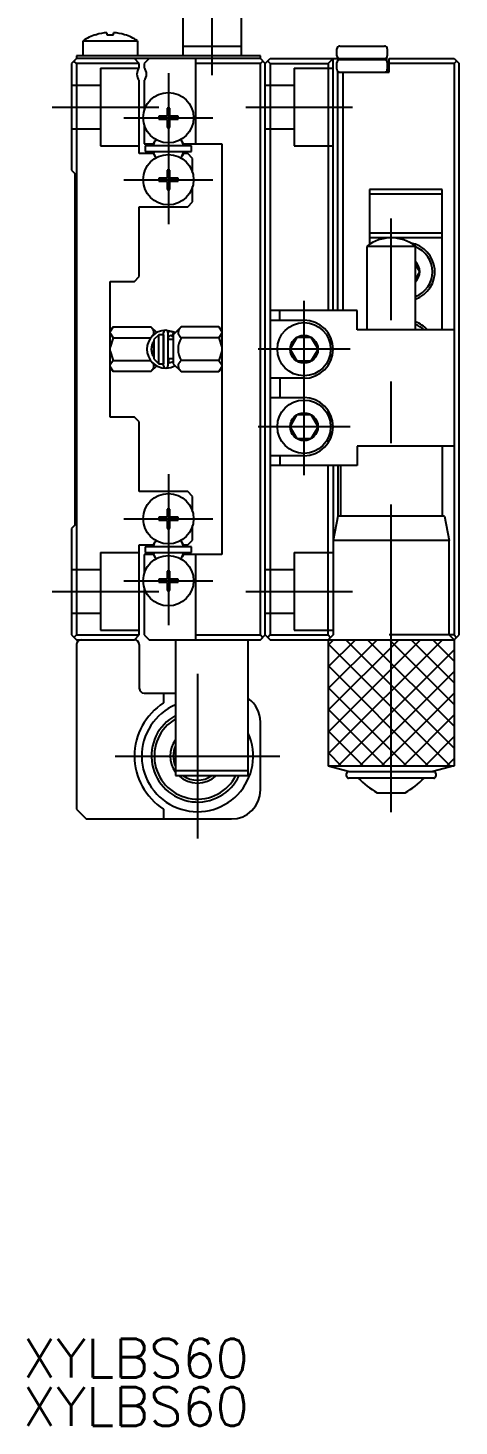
# Model space of a CAD drawing. Extents: x 1 to 335, y -2 to 215.
# Drawn here: x 0.5 to 45, y -2.3 to 142 of the extents above; entities that cross this region are included whole.
import ezdxf

# ---------------------------------------------------------------- set-up
doc = ezdxf.new("R2010")
doc.units = 0
doc.linetypes.add('CENTER', pattern=[50.8, 31.75, -6.35, 6.35, -6.35])
doc.linetypes.add('DASHED', pattern=[19.05, 12.7, -6.35])
doc.layers.get('0').update_dxf_attribs({"linetype": 'CONTINUOUS'})
doc.layers.add('CENTER', color=1, linetype='CENTER')
doc.styles.get("Standard").update_dxf_attribs({"font": 'txt.shx', "height": 3, "bigfont": 'bigfont.shx'})

# ---------------------------------------------------------------- blocks, each defined once
blk = doc.blocks.new('*U268')
at = {"color": 7, "linetype": 'CONTINUOUS'}
blk.add_text('XYLBS60', height=4, dxfattribs=at).set_placement((0, 2.7))
blk = doc.blocks.new('*U269')
at = {"color": 7, "linetype": 'CONTINUOUS'}
blk.add_text('XYLBS60', height=4, dxfattribs=at).set_placement((0, -2.3))

msp = doc.modelspace()

# ---------------------------------------------------------------- linework, layer by layer
at = {"color": 7, "linetype": 'CONTINUOUS'}
for p, q in [((16.51, 144.17), (16.51, 139.17)), ((22.51, 144.17), (22.51, 139.17)), ((8.66, 141.55), (8.66, 141.34)), ((9.36, 141.34), (9.36, 141.55)), ((6.21, 139.17), (6.21, 140.71)), ((6.21, 140.71), (11.81, 140.71)), ((7.51, 141.34), (7.55, 141.34)), ((8.66, 141.34), (9.36, 141.34)), ((10.51, 141.34), (10.47, 141.34)), ((11.81, 140.71), (11.81, 139.17)), ((16.51, 140.17), (22.51, 140.17)), ((32.71, 140.17), (37.31, 140.17)), ((5.51, 138.87), (5.01, 138.37)), ((5.51, 138.37), (5.26, 138.62)), ((24.51, 139.17), (5.51, 139.17)), ((5.51, 139.17), (5.51, 138.87)), ((24.51, 138.87), (5.51, 138.87)), ((12.01, 138.37), (11.51, 138.87)), ((13.01, 138.87), (12.51, 138.37)), ((17.81, 138.87), (17.81, 130.07)), ((24.51, 138.87), (24.51, 139.17)), ((25.01, 138.37), (24.51, 138.87)), ((24.51, 138.37), (24.76, 138.62)), ((25.01, 138.37), (25.51, 138.87)), ((25.51, 138.37), (25.26, 138.62)), ((25.51, 138.87), (37.51, 138.87)), ((31.51, 138.37), (32.01, 138.87)), ((32.01, 112.87), (32.01, 138.87)), ((32.41, 139.17), (32.41, 139.87)), ((32.71, 138.77), (37.31, 138.77)), ((33.46, 138.87), (33.46, 138.77)), ((33.59, 138.87), (33.59, 138.77)), ((35.01, 138.87), (35.01, 138.77)), ((36.43, 138.87), (36.43, 138.77)), ((36.56, 138.87), (36.56, 138.77)), ((37.01, 138.87), (37.01, 138.77)), ((37.51, 138.87), (37.51, 138.7)), ((37.61, 139.87), (37.61, 139.17)), ((37.81, 137.47), (37.81, 138.87)), ((37.81, 138.87), (44.51, 138.87)), ((44.51, 138.87), (45.01, 138.37)), ((44.51, 138.37), (44.76, 138.62)), ((5.01, 138.37), (5.01, 127.37)), ((12.01, 138.37), (5.51, 138.37)), ((5.51, 138.37), (5.51, 79.37)), ((12.01, 137.93), (12.01, 138.37)), ((12.51, 138.37), (12.51, 137.93)), ((24.51, 138.37), (17.81, 138.37)), ((24.51, 79.37), (24.51, 138.37)), ((25.01, 79.37), (25.01, 138.37)), ((25.01, 79.37), (25.01, 138.37)), ((25.51, 138.37), (31.51, 138.37)), ((25.51, 138.37), (25.51, 79.37)), ((31.51, 138.37), (31.51, 112.87)), ((32.41, 137.77), (32.41, 138.47)), ((32.51, 112.87), (32.51, 137.47)), ((32.51, 137.47), (37.81, 137.47)), ((33.01, 137.47), (33.01, 112.87)), ((37.51, 137.55), (37.51, 137.47)), ((37.61, 138.47), (37.61, 137.77)), ((44.51, 138.37), (37.81, 138.37)), ((44.51, 138.37), (44.51, 79.37)), ((45.01, 79.37), (45.01, 138.37)), ((12.01, 129.07), (12.01, 136.61)), ((12.51, 136.61), (12.51, 133.49)), ((14.81, 132.92), (14.01, 132.92)), ((14.01, 132.92), (14.01, 132.63)), ((14.54, 132.92), (14.54, 132.63)), ((15.16, 133.77), (14.87, 133.77)), ((14.87, 133.77), (14.87, 132.98)), ((15.16, 133.24), (14.87, 133.24)), ((15.16, 132.98), (15.16, 133.77)), ((16.01, 132.92), (15.22, 132.92)), ((15.48, 132.63), (15.48, 132.92)), ((16.01, 132.63), (16.01, 132.92)), ((12.51, 132.06), (12.51, 130.07)), ((14.01, 132.63), (14.81, 132.63)), ((14.87, 132.57), (14.87, 131.77)), ((14.87, 132.3), (15.16, 132.3)), ((14.87, 131.77), (15.16, 131.77)), ((15.16, 131.77), (15.16, 132.57)), ((15.22, 132.63), (16.01, 132.63)), ((12.51, 130.07), (13.46, 130.07)), ((13.46, 130.07), (13.63, 130.37)), ((16.56, 130.07), (16.39, 130.37)), ((16.56, 130.07), (20.51, 130.07)), ((20.51, 130.07), (20.51, 87.67)), ((13.46, 129.07), (12.01, 129.07)), ((17.41, 129.87), (12.61, 129.87)), ((12.61, 129.87), (12.61, 129.27)), ((12.61, 129.27), (17.41, 129.27)), ((13.46, 129.07), (13.59, 128.85)), ((16.56, 129.07), (16.43, 128.85)), ((17.01, 129.07), (16.56, 129.07)), ((17.51, 128.57), (17.01, 129.07)), ((17.41, 129.27), (17.41, 129.87)), ((17.51, 127.09), (17.51, 128.57)), ((5.01, 127.37), (5.36, 127.02)), ((5.36, 127.02), (5.36, 90.72)), ((15.16, 127.37), (14.87, 127.37)), ((14.87, 127.37), (14.87, 126.58)), ((15.16, 126.58), (15.16, 127.37)), ((14.81, 126.52), (14.01, 126.52)), ((14.01, 126.52), (14.01, 126.23)), ((14.01, 126.23), (14.81, 126.23)), ((14.54, 126.52), (14.54, 126.23)), ((15.16, 126.84), (14.87, 126.84)), ((14.87, 126.17), (14.87, 125.37)), ((14.87, 125.9), (15.16, 125.9)), ((15.16, 125.37), (15.16, 126.17)), ((16.01, 126.52), (15.22, 126.52)), ((15.22, 126.23), (16.01, 126.23)), ((15.48, 126.23), (15.48, 126.52)), ((16.01, 126.23), (16.01, 126.52)), ((17.51, 124.07), (17.51, 125.66)), ((14.87, 125.37), (15.16, 125.37)), ((43.26, 125.37), (35.76, 125.37)), ((35.76, 125.37), (35.76, 119.68)), ((43.26, 124.87), (35.76, 124.87)), ((43.26, 110.87), (43.26, 125.37)), ((12.01, 116.37), (12.01, 123.57)), ((12.01, 123.57), (17.01, 123.57)), ((17.01, 123.57), (17.51, 124.07)), ((35.76, 120.87), (43.26, 120.87)), ((43.26, 120.37), (35.76, 120.37)), ((35.51, 119.49), (35.51, 110.87)), ((40.51, 119.49), (35.51, 119.49)), ((40.51, 110.87), (40.51, 119.49)), ((40.96, 116.87), (40.51, 117.64)), ((9.01, 101.87), (9.01, 115.87)), ((9.01, 115.87), (11.51, 115.87)), ((11.51, 115.87), (12.01, 116.37)), ((40.51, 116.1), (40.96, 116.87)), ((34.51, 112.87), (25.51, 112.87)), ((26.51, 111.87), (26.51, 112.87)), ((34.51, 110.87), (34.51, 112.87)), ((9.01, 110.88), (9.31, 111.18)), ((9.31, 111.18), (9.01, 110.7)), ((9.31, 111.18), (13.2, 111.18)), ((13.2, 111.18), (13.8, 110.58)), ((16.32, 111.18), (15.51, 110.37)), ((20.21, 111.18), (16.32, 111.18)), ((20.51, 110.88), (20.21, 111.18)), ((20.21, 111.18), (20.51, 110.7)), ((25.51, 111.87), (29.01, 111.87)), ((9.01, 110.51), (9.31, 110.03)), ((9.31, 110.03), (9.01, 109.07)), ((9.31, 110.03), (13.17, 110.03)), ((14.01, 110.37), (13.51, 109.87)), ((13.51, 109.87), (13.51, 107.87)), ((14.51, 110.37), (14.01, 110.37)), ((14.01, 107.37), (14.01, 110.37)), ((14.51, 107.15), (14.51, 110.6)), ((14.51, 110.37), (14.51, 107.37)), ((14.78, 110.82), (15.29, 110.72)), ((14.95, 110.66), (14.96, 110.67)), ((14.96, 110.67), (15, 110.68)), ((14.96, 110.6), (14.96, 107.15)), ((15.51, 109.87), (14.96, 109.87)), ((15, 110.68), (15.03, 110.69)), ((15.01, 109.87), (15.01, 110.15)), ((15.03, 110.69), (15.07, 110.7)), ((15.07, 110.7), (15.1, 110.71)), ((15.1, 110.71), (15.14, 110.71)), ((15.14, 110.71), (15.17, 110.72)), ((15.17, 110.72), (15.21, 110.72)), ((15.21, 110.72), (15.24, 110.72)), ((15.24, 110.72), (15.28, 110.72)), ((15.28, 110.72), (15.31, 110.71)), ((15.31, 110.71), (15.35, 110.71)), ((15.35, 110.25), (15.34, 110.25)), ((15.34, 110.25), (15.34, 110.25)), ((15.51, 110.16), (15.34, 110.25)), ((15.35, 110.71), (15.38, 110.7)), ((15.36, 110.26), (15.35, 110.25)), ((15.35, 110.25), (15.35, 110.25)), ((15.37, 110.28), (15.36, 110.27)), ((15.36, 110.27), (15.36, 110.26)), ((15.38, 110.29), (15.37, 110.28)), ((15.38, 110.7), (15.42, 110.69)), ((15.39, 110.3), (15.38, 110.3)), ((15.38, 110.3), (15.38, 110.29)), ((15.4, 110.32), (15.39, 110.31)), ((15.39, 110.31), (15.39, 110.3)), ((15.42, 110.35), (15.4, 110.32)), ((15.42, 110.69), (15.49, 110.67)), ((15.43, 110.39), (15.42, 110.35)), ((15.45, 110.42), (15.43, 110.39)), ((15.46, 110.46), (15.45, 110.42)), ((15.48, 110.49), (15.46, 110.46)), ((15.49, 110.53), (15.48, 110.49)), ((15.49, 110.67), (15.52, 110.66)), ((15.5, 110.56), (15.49, 110.53)), ((15.51, 110.57), (15.5, 110.56)), ((15.52, 110.61), (15.51, 110.6)), ((15.51, 110.6), (15.51, 110.59)), ((15.51, 110.59), (15.51, 110.57)), ((15.51, 110.37), (15.51, 107.37)), ((15.52, 110.66), (15.52, 110.66)), ((15.52, 110.66), (15.52, 110.65)), ((15.7, 110.56), (15.52, 110.66)), ((15.52, 110.65), (15.52, 110.65)), ((15.52, 110.65), (15.52, 110.65)), ((15.52, 110.65), (15.52, 110.64)), ((15.52, 110.64), (15.52, 110.63)), ((15.52, 110.63), (15.52, 110.62)), ((15.52, 110.62), (15.52, 110.61)), ((20.21, 110.03), (16.32, 110.03)), ((20.51, 110.51), (20.21, 110.03)), ((20.21, 110.03), (20.51, 109.07)), ((27.57, 108.87), (28.29, 110.12)), ((28.29, 110.12), (29.73, 110.12)), ((29.73, 110.12), (30.46, 108.87)), ((44.51, 110.87), (34.51, 110.87)), ((9.01, 108.68), (9.31, 107.72)), ((20.51, 108.68), (20.21, 107.72)), ((28.29, 107.62), (27.57, 108.87)), ((30.46, 108.87), (29.73, 107.62)), ((9.31, 107.72), (9.01, 107.24)), ((9.01, 107.04), (9.31, 106.56)), ((9.31, 106.56), (9.01, 106.86)), ((9.31, 107.72), (13.17, 107.72)), ((13.8, 107.16), (13.2, 106.56)), ((13.51, 107.87), (14.01, 107.37)), ((14.01, 107.37), (14.51, 107.37)), ((15.51, 107.87), (14.96, 107.87)), ((15.51, 107.58), (14.96, 107.39)), ((15.01, 107.87), (15.01, 107.59)), ((15.51, 107.37), (16.32, 106.56)), ((20.21, 107.72), (16.32, 107.72)), ((20.21, 107.72), (20.51, 107.24)), ((20.51, 107.04), (20.21, 106.56)), ((20.21, 106.56), (20.51, 106.86)), ((29.73, 107.62), (28.29, 107.62)), ((13.2, 106.56), (9.31, 106.56)), ((16.32, 106.56), (20.21, 106.56)), ((29.01, 105.87), (25.51, 105.87)), ((26.51, 105.87), (26.51, 103.87)), ((25.51, 103.87), (29.01, 103.87)), ((11.51, 101.87), (9.01, 101.87)), ((12.01, 101.37), (11.51, 101.87)), ((12.01, 94.17), (12.01, 101.37)), ((27.57, 100.87), (28.29, 102.12)), ((28.29, 102.12), (29.73, 102.12)), ((29.73, 102.12), (30.46, 100.87)), ((28.29, 99.62), (27.57, 100.87)), ((29.73, 99.62), (28.29, 99.62)), ((30.46, 100.87), (29.73, 99.62)), ((44.51, 98.87), (34.51, 98.87)), ((34.51, 98.87), (34.51, 96.87)), ((43.26, 98.87), (43.26, 91.62)), ((29.01, 97.87), (25.51, 97.87)), ((34.51, 96.87), (25.51, 96.87)), ((26.51, 97.87), (26.51, 96.87)), ((31.51, 79.37), (31.51, 96.87)), ((32.01, 96.87), (32.01, 79.37)), ((32.51, 96.87), (32.51, 91.62)), ((32.76, 96.87), (32.76, 91.62)), ((17.01, 94.17), (12.01, 94.17)), ((17.51, 93.67), (17.01, 94.17)), ((17.51, 92.09), (17.51, 93.67)), ((14.81, 91.52), (14.01, 91.52)), ((14.01, 91.52), (14.01, 91.23)), ((14.01, 91.23), (14.81, 91.23)), ((14.54, 91.52), (14.54, 91.23)), ((15.16, 92.37), (14.87, 92.37)), ((14.87, 92.37), (14.87, 91.58)), ((15.16, 91.84), (14.87, 91.84)), ((14.87, 91.17), (14.87, 90.37)), ((15.16, 91.58), (15.16, 92.37)), ((15.16, 90.37), (15.16, 91.17)), ((16.01, 91.52), (15.22, 91.52)), ((15.22, 91.23), (16.01, 91.23)), ((15.48, 91.23), (15.48, 91.52)), ((16.01, 91.23), (16.01, 91.52)), ((32.51, 91.62), (32.01, 89.12)), ((43.51, 91.62), (32.51, 91.62)), ((43.51, 91.62), (44.01, 89.12)), ((5.36, 90.72), (5.01, 90.37)), ((5.01, 90.37), (5.01, 79.37)), ((14.87, 90.9), (15.16, 90.9)), ((14.87, 90.37), (15.16, 90.37)), ((17.51, 89.17), (17.51, 90.66)), ((12.01, 79.37), (12.01, 88.67)), ((12.01, 88.67), (13.46, 88.67)), ((17.41, 88.47), (12.61, 88.47)), ((12.61, 88.47), (12.61, 87.87)), ((13.46, 88.67), (13.63, 88.97)), ((16.56, 88.67), (16.39, 88.97)), ((16.56, 88.67), (17.01, 88.67)), ((17.01, 88.67), (17.51, 89.17)), ((17.41, 87.87), (17.41, 88.47)), ((44.01, 89.12), (32.01, 89.12)), ((44.01, 79.37), (44.01, 89.12)), ((13.46, 87.67), (12.51, 87.67)), ((12.51, 87.67), (12.51, 85.69)), ((12.61, 87.87), (17.41, 87.87)), ((13.46, 87.67), (13.59, 87.45)), ((16.56, 87.67), (16.43, 87.45)), ((20.51, 87.67), (16.56, 87.67)), ((17.81, 87.67), (17.81, 78.87)), ((15.16, 85.97), (14.87, 85.97)), ((14.87, 85.97), (14.87, 85.18)), ((15.16, 85.44), (14.87, 85.44)), ((15.16, 85.18), (15.16, 85.97)), ((12.51, 84.26), (12.51, 79.37)), ((14.81, 85.12), (14.01, 85.12)), ((14.01, 85.12), (14.01, 84.83)), ((14.01, 84.83), (14.81, 84.83)), ((14.54, 85.12), (14.54, 84.83)), ((14.87, 84.77), (14.87, 83.97)), ((14.87, 84.5), (15.16, 84.5)), ((14.87, 83.97), (15.16, 83.97)), ((15.16, 83.97), (15.16, 84.77)), ((16.01, 85.12), (15.22, 85.12)), ((15.22, 84.83), (16.01, 84.83)), ((15.48, 84.83), (15.48, 85.12)), ((16.01, 84.83), (16.01, 85.12)), ((5.01, 79.37), (5.51, 78.87)), ((5.51, 79.37), (5.26, 79.12)), ((5.51, 79.37), (12.01, 79.37)), ((5.51, 78.87), (11.51, 78.87)), ((5.51, 78.37), (5.51, 61.37)), ((11.51, 78.87), (12.01, 79.37)), ((12.01, 78.37), (12.01, 73.87)), ((12.51, 79.37), (13.01, 78.87)), ((13.01, 78.87), (24.51, 78.87)), ((15.76, 78.87), (15.76, 64.87)), ((17.81, 79.37), (24.51, 79.37)), ((23.26, 64.87), (23.26, 78.87)), ((24.51, 79.37), (24.76, 79.12)), ((24.51, 78.87), (25.01, 79.37)), ((25.01, 79.37), (25.51, 78.87)), ((25.51, 79.37), (25.26, 79.12)), ((25.51, 79.37), (31.51, 79.37)), ((25.51, 78.87), (44.51, 78.87)), ((31.51, 79.37), (31.76, 79.12)), ((32.01, 79.37), (31.51, 78.87)), ((31.51, 78.87), (31.51, 65.87)), ((31.51, 78.87), (44.51, 78.87)), ((44.51, 79.37), (37.81, 79.37)), ((44.01, 79.37), (44.51, 78.87)), ((44.51, 78.87), (45.01, 79.37)), ((44.51, 79.37), (44.76, 79.12)), ((44.51, 78.87), (44.51, 65.87)), ((12.51, 73.37), (15.76, 73.37)), ((14.51, 73.37), (14.51, 72.35)), ((24.51, 63.37), (24.51, 70.37)), ((15.76, 65.37), (23.26, 65.37)), ((31.51, 65.87), (33.71, 65.28)), ((31.51, 65.87), (44.51, 65.87)), ((33.41, 64.78), (33.41, 65.08)), ((33.61, 65.28), (42.41, 65.28)), ((44.51, 65.87), (42.31, 65.28)), ((42.61, 65.08), (42.61, 64.78)), ((15.76, 64.87), (23.26, 64.87)), ((42.41, 64.58), (33.61, 64.58)), ((36.57, 63.07), (39.46, 63.07)), ((5.51, 61.37), (6.51, 60.37)), ((14.51, 61.39), (14.51, 60.37)), ((6.51, 60.37), (21.51, 60.37))]:
    msp.add_line(p, q, dxfattribs=at)
at = {"color": 3, "linetype": 'DASHED'}
for p, q in [((8.01, 137.87), (11.96, 137.87)), ((8.01, 137.87), (8.01, 129.87)), ((28.01, 137.87), (32.01, 137.87)), ((28.01, 137.87), (28.01, 129.87)), ((5.01, 136.12), (8.01, 136.12)), ((25.01, 136.12), (28.01, 136.12)), ((5.01, 131.62), (8.01, 131.62)), ((25.01, 131.62), (28.01, 131.62)), ((8.01, 129.87), (12.01, 129.87)), ((28.01, 129.87), (32.01, 129.87)), ((8.01, 87.87), (12.01, 87.87)), ((8.01, 87.87), (8.01, 79.87)), ((28.01, 87.87), (32.01, 87.87)), ((28.01, 87.87), (28.01, 79.87)), ((5.01, 86.12), (8.01, 86.12)), ((25.01, 86.12), (28.01, 86.12)), ((5.01, 81.62), (8.01, 81.62)), ((25.01, 81.62), (28.01, 81.62)), ((8.01, 79.87), (12.01, 79.87)), ((28.01, 79.87), (32.01, 79.87))]:
    msp.add_line(p, q, dxfattribs=at)
at = {"color": 3, "linetype": 'CONTINUOUS'}
for p, q in [((31.51, 78.32), (32.06, 78.87)), ((31.51, 76.08), (34.31, 78.87)), ((31.51, 73.83), (36.55, 78.87)), ((31.51, 71.59), (38.8, 78.87)), ((31.51, 69.34), (41.04, 78.87)), ((31.51, 67.1), (43.29, 78.87)), ((31.51, 78.45), (44.09, 65.87)), ((33.33, 78.87), (44.51, 67.69)), ((35.58, 78.87), (44.51, 69.94)), ((37.82, 78.87), (44.51, 72.18)), ((40.07, 78.87), (44.51, 74.43)), ((42.31, 78.87), (44.51, 76.67)), ((32.53, 65.87), (44.51, 77.85)), ((31.51, 76.2), (41.84, 65.87)), ((34.78, 65.87), (44.51, 75.61)), ((31.51, 73.96), (39.6, 65.87)), ((37.02, 65.87), (44.51, 73.36)), ((31.51, 71.71), (37.35, 65.87)), ((39.27, 65.87), (44.51, 71.12)), ((31.51, 69.47), (35.11, 65.87)), ((41.51, 65.87), (44.51, 68.87)), ((31.51, 67.22), (32.86, 65.87)), ((43.76, 65.87), (44.51, 66.63))]:
    msp.add_line(p, q, dxfattribs=at)
at = {"color": 7, "linetype": 'CONTINUOUS'}
for centre, radius in [((15.01, 132.77), 2.6), ((15.01, 126.37), 2.6), ((29.01, 108.87), 2.75), ((29.01, 108.87), 1.44), ((29.01, 100.87), 2.75), ((29.01, 100.87), 1.44), ((15.01, 91.37), 2.6), ((15.01, 84.97), 2.6)]:
    msp.add_circle(centre, radius, dxfattribs=at)
for centre, radius, start, end in [((9.01, 136.57), 4.99, 94.0239, 107.0039), ((9.01, 136.57), 4.99, 72.9961, 85.9761), ((9.01, 136.57), 5, 107.4576, 124.0558), ((9.01, 136.57), 5, 55.9442, 72.5424), ((32.71, 139.87), 0.3, 90, 180), ((37.31, 139.87), 0.3, 360, 90), ((32.71, 139.17), 0.3, 180, 270), ((32.71, 138.47), 0.3, 90, 180), ((37.31, 139.17), 0.3, 270, 360), ((37.31, 138.47), 0.3, 360, 90), ((12.76, 137.27), 1, 138.5904, 221.4096), ((11.76, 137.27), 1, 318.5904, 41.4096), ((32.71, 137.77), 0.3, 180, 270), ((37.31, 137.77), 0.3, 270, 0), ((14.81, 132.98), 0.06, 270, 0), ((15.22, 132.98), 0.06, 180, 270), ((14.81, 132.57), 0.06, 360, 90), ((15.22, 132.57), 0.06, 90, 180), ((15.01, 129.57), 1.59, 143.8027, 169.1069), ((15.13, 129.46), 1.75, 142.9941, 148.6215), ((15.01, 129.57), 1.59, 10.8931, 36.1973), ((14.9, 129.46), 1.75, 31.3785, 37.0059), ((15.01, 129.57), 1.59, 190.8931, 216.1973), ((15.13, 129.69), 1.75, 208.6217, 217.006), ((15.01, 129.57), 1.59, 323.8027, 349.1069), ((14.9, 129.69), 1.75, 322.994, 331.3783), ((14.81, 126.58), 0.06, 270, 0), ((14.81, 126.17), 0.06, 360, 90), ((15.22, 126.58), 0.06, 180, 270), ((15.22, 126.17), 0.06, 90, 180), ((38.01, 116.37), 4, 51.3178, 128.6822), ((39.51, 116.87), 3, 289.4712, 80.1185), ((39.51, 116.87), 2.75, 291.3237, 68.6763), ((39.51, 116.87), 1.44, 313.8538, 46.1462), ((12.17, 110.14), 1.46, 30.8801, 44.6127), ((17.35, 110.14), 1.46, 135.3873, 149.1199), ((29.01, 108.87), 3, 270, 90), ((39.51, 108.87), 3, 41.8103, 70.5288), ((39.51, 108.87), 2.75, 46.6583, 68.6763), ((14.74, 108.87), 1.95, 90.7433, 269.2229), ((14.74, 108.87), 1.5, 144.7293, 215.2707), ((12.96, 110.6), 0.554, 329.0926, 31.283), ((14.74, 110.6), 0.225, 360, 180), ((15.23, 110), 0.271, 66.8141, 180.7729), ((16.57, 110.6), 0.554, 148.717, 210.9074), ((18.32, 108.87), 2.31, 150.0163, 209.9837), ((17.3, 111.03), 1.4, 210.5297, 225.8349), ((11.2, 108.87), 2.31, 342.5642, 17.4237), ((12.17, 107.6), 1.46, 315.3886, 329.1199), ((12.96, 107.14), 0.554, 328.717, 30.9384), ((14.74, 107.15), 0.225, 180, 360), ((14.74, 108.87), 1.95, 270.7814, 299.7569), ((15.24, 107.75), 0.274, 179.6299, 264.6503), ((16.57, 107.14), 0.554, 149.0926, 211.283), ((17.3, 106.71), 1.4, 134.1651, 149.4703), ((17.35, 107.6), 1.46, 210.8801, 224.6139), ((17.35, 107.6), 1.46, 225.3861, 225.3873), ((29.01, 100.87), 3, 270, 90), ((14.81, 91.58), 0.06, 270, 0), ((14.81, 91.17), 0.06, 360, 90), ((15.22, 91.58), 0.06, 180, 270), ((15.22, 91.17), 0.06, 90, 180), ((15.01, 88.17), 1.59, 143.8027, 169.1069), ((15.13, 88.06), 1.75, 142.9941, 148.6215), ((15.01, 88.17), 1.59, 10.8931, 36.1973), ((14.9, 88.06), 1.75, 31.3785, 37.0059), ((15.01, 88.17), 1.59, 190.8931, 216.1973), ((15.13, 88.29), 1.75, 208.6217, 217.006), ((15.01, 88.17), 1.59, 323.8027, 349.1069), ((14.9, 88.29), 1.75, 322.994, 331.3783), ((14.81, 85.18), 0.06, 270, 0), ((15.22, 85.18), 0.06, 180, 270), ((14.81, 84.77), 0.06, 360, 90), ((15.22, 84.77), 0.06, 90, 180), ((6.01, 78.37), 0.5, 90, 180), ((11.51, 78.37), 0.5, 0, 90), ((12.51, 73.87), 0.5, 180, 270), ((18.01, 66.87), 6.5, 122.579, 237.421), ((21.51, 70.37), 3, 0, 54.3147), ((18.01, 66.87), 5.75, 113.0357, 24.0706), ((18.01, 66.87), 4.75, 118.2737, 335.0989), ((18.01, 66.87), 4.45, 120.3724, 333.2924), ((18.01, 66.87), 2.8, 143.4725, 216.5275), ((18.01, 66.87), 2.5, 154.1581, 205.8419), ((33.61, 65.08), 0.2, 90, 180), ((42.41, 65.08), 0.2, 360, 90), ((18.01, 66.87), 2.8, 225.5847, 314.4153), ((18.01, 66.87), 2.5, 233.1301, 306.8699), ((33.61, 64.78), 0.2, 180, 270), ((40.33, 69.97), 7.85, 223.2792, 241.3848), ((35.69, 69.97), 7.85, 298.6152, 316.7208), ((42.41, 64.78), 0.2, 270, 0), ((21.51, 63.37), 3, 270, 360)]:
    msp.add_arc(centre, radius, start, end, dxfattribs=at)
at = {"layer": 'CENTER', "color": 1, "linetype": 'CENTER'}
for p, q in [((19.51, 152.17), (19.51, 137.17)), ((15.01, 137.37), (15.01, 121.77)), ((3.01, 133.87), (14.01, 133.87)), ((23.01, 133.87), (34.01, 133.87)), ((10.41, 132.77), (19.61, 132.77)), ((10.41, 126.37), (19.61, 126.37)), ((38.01, 61.08), (38.01, 122.37)), ((29.01, 95.87), (29.01, 113.87)), ((33.76, 108.87), (24.26, 108.87)), ((33.76, 100.87), (24.26, 100.87)), ((15.01, 95.97), (15.01, 80.37)), ((10.41, 91.37), (19.61, 91.37)), ((3.01, 83.87), (14.01, 83.87)), ((10.41, 84.97), (19.61, 84.97)), ((23.01, 83.87), (34.01, 83.87)), ((18.01, 75.37), (18.01, 58.37)), ((9.51, 66.87), (26.51, 66.87))]:
    msp.add_line(p, q, dxfattribs=at)

# ---------------------------------------------------------------- block references
at = {"color": 7, "linetype": 'CONTINUOUS'}
for name in ['*U268', '*U269']:
    msp.add_blockref(name, (0, 0), dxfattribs=at)

doc.saveas('drawing.dxf')
